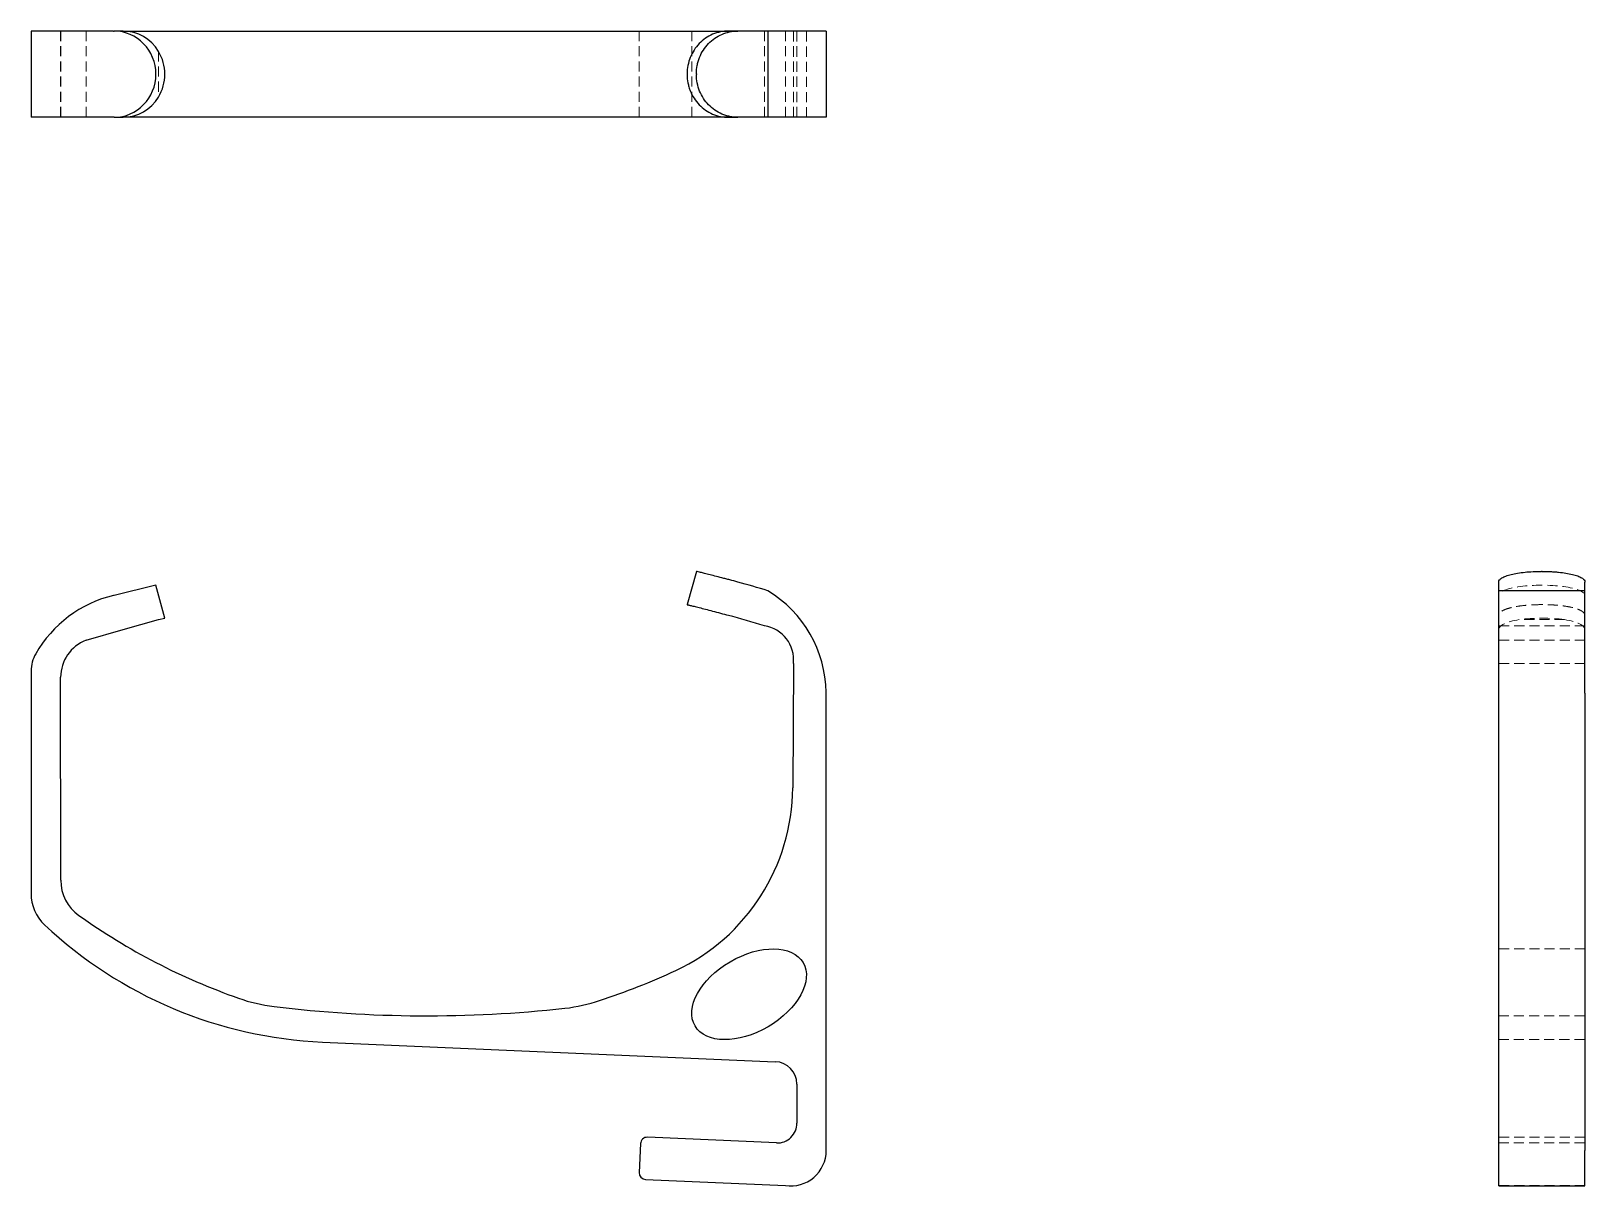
# Model space of a CAD drawing. Header units: millimetres. Extents: x 33 to 228, y 18 to 163.
import ezdxf

# ---------------------------------------------------------------- set-up
doc = ezdxf.new("R2010")
doc.units = ezdxf.units.MM
doc.linetypes.add('HIDDEN', pattern=[1.905, 1.27, -0.635])

msp = doc.modelspace()

# ---------------------------------------------------------------- linework, layer by layer
at = {"color": 7, "linetype": 'Continuous', "lineweight": 25}
for p, q in [((33, 163.42), (33, 152.58)), ((33.58, 163.42), (33, 163.42)), ((43.37, 163.42), (33.58, 163.42)), ((43.37, 163.42), (43.43, 163.42)), ((44.6, 163.42), (43.43, 163.42)), ((44.6, 163.42), (59.1, 163.42)), ((59.1, 163.42), (63.55, 163.42)), ((63.55, 163.42), (100.14, 163.42)), ((100.14, 163.42), (104.49, 163.42)), ((104.49, 163.42), (114.11, 163.42)), ((114.11, 163.42), (120.68, 163.42)), ((121.87, 163.42), (120.7, 163.42)), ((125.67, 163.42), (121.87, 163.42)), ((125.67, 163.42), (125.67, 152.58)), ((133, 163.42), (125.67, 163.42)), ((133, 163.42), (133, 152.58)), ((133, 163.42), (133, 163.42)), ((115.51, 158.05), (115.51, 157.95)), ((116.68, 158.05), (116.68, 157.95)), ((33.58, 152.58), (33, 152.58)), ((43.37, 152.58), (33.58, 152.58)), ((43.43, 152.58), (43.37, 152.58)), ((43.43, 152.58), (44.6, 152.58)), ((59.1, 152.58), (44.6, 152.58)), ((63.55, 152.58), (59.1, 152.58)), ((100.14, 152.58), (63.55, 152.58)), ((104.49, 152.58), (100.14, 152.58)), ((114.11, 152.58), (104.49, 152.58)), ((120.68, 152.58), (114.11, 152.58)), ((120.7, 152.58), (121.87, 152.58)), ((125.67, 152.58), (121.87, 152.58)), ((133, 152.58), (125.67, 152.58)), ((133, 152.58), (133, 152.58)), ((116.68, 95.48), (115.51, 91.3)), ((217.58, 93.04), (217.58, 94.13)), ((223.05, 95.48), (222.95, 95.48)), ((228.42, 93.04), (228.42, 94.13)), ((43.43, 92.47), (43.37, 92.46)), ((48.7, 93.75), (43.43, 92.47)), ((49.83, 89.59), (48.7, 93.75)), ((228.42, 93.04), (217.58, 93.04)), ((217.58, 80.27), (217.58, 93.04)), ((228.42, 80.27), (228.42, 93.04)), ((39.91, 86.82), (44.6, 88.16)), ((44.6, 88.16), (49.02, 89.42)), ((49.02, 89.42), (49.83, 89.59)), ((33, 82.95), (33, 54.98)), ((36.73, 56.64), (36.71, 82.18)), ((128.87, 83.89), (128.79, 68.28)), ((133, 22.66), (133, 80.18)), ((217.58, 80.18), (217.58, 80.27)), ((217.58, 22.66), (217.58, 80.18)), ((228.42, 80.18), (228.42, 80.27)), ((228.42, 80.18), (228.42, 22.66)), ((69.64, 36.3), (126.59, 33.82)), ((129.32, 31.01), (129.32, 26.12)), ((109.65, 23.53), (109.49, 19.9)), ((126.73, 23.62), (110.52, 24.33)), ((217.58, 18.21), (217.58, 22.66)), ((228.42, 18.21), (228.42, 22.66)), ((110.29, 19.03), (127.87, 18.26)), ((217.58, 18.21), (228.42, 18.21))]:
    msp.add_line(p, q, dxfattribs=at)
at = {"color": 7, "linetype": 'HIDDEN', "lineweight": 18}
for p, q in [((36.71, 163.42), (36.71, 152.58)), ((36.73, 163.42), (36.73, 152.58)), ((39.91, 163.42), (39.91, 152.58)), ((109.49, 163.42), (109.49, 152.58)), ((116.1, 163.42), (116.1, 152.58)), ((125.22, 163.42), (125.22, 152.58)), ((127.87, 163.42), (127.87, 152.58)), ((128.87, 163.42), (128.87, 152.58)), ((128.9, 152.58), (128.9, 163.42)), ((129.32, 163.42), (129.32, 152.58)), ((129.32, 152.58), (129.32, 163.42)), ((130.51, 152.58), (130.51, 163.42)), ((49.02, 160.87), (49.02, 155.13)), ((223.05, 91.3), (222.95, 91.3)), ((228.42, 88.63), (217.58, 88.63)), ((225.87, 89.42), (220.13, 89.42)), ((228.42, 86.82), (217.58, 86.82)), ((228.42, 83.89), (217.58, 83.89)), ((228.42, 48.02), (217.58, 48.02)), ((217.58, 39.59), (228.42, 39.59)), ((217.58, 36.61), (228.42, 36.61)), ((228.42, 24.33), (217.58, 24.33)), ((217.58, 23.62), (228.42, 23.62)), ((228.42, 18.26), (217.58, 18.26))]:
    msp.add_line(p, q, dxfattribs=at)
at = {"color": 7, "linetype": 'Continuous', "lineweight": 25}
for centre, radius, start, end in [((72.63, -84.62), 185.42, 73.3762, 74.5988), ((47.03, 77.38), 15.52, 103.6217, 150.0814), ((117.75, 80.01), 15.25, 0.9723, 58.6962), ((78.59, -61.74), 157.43, 72.7697, 74.4846), ((124.61, 84.38), 4.29, 353.4148, 81.7954), ((41.68, 82.18), 4.96, 110.8629, 180.0421), ((37.34, 82.95), 4.34, 150.0814, 180), ((127.57, 80.18), 5.43, 0, 0.9723), ((103.28, 68.41), 25.51, 295.1156, 359.7122), ((38.42, 54.98), 5.42, 180, 226.769), ((42.15, 56.64), 5.42, 180, 234.5452), ((72.01, 90.71), 54.46, 226.769, 267.5034), ((85.79, 117.92), 80.65, 234.5452, 250.6725), ((79.85, 118.38), 80.7, 287.7787, 295.1156), ((66.27, 62.27), 21.68, 250.6725, 262.7976), ((97.55, 62.07), 21.68, 276.8618, 288.6979), ((82.79, 198.15), 158.55, 263.0307, 276.2799), ((126.52, 31.02), 2.8, 359.8889, 88.4701), ((126.84, 26.09), 2.48, 267.5034, 0.6713), ((110.48, 23.49), 0.837, 87.5034, 177.5034), ((128.55, 22.66), 4.45, 261.2082, 0), ((110.32, 19.86), 0.837, 177.5034, 267.5034)]:
    msp.add_arc(centre, radius, start, end, dxfattribs=at)
for centre, ratio, start_param, end_param in [((43.43, 158), 0.972236, 3.141593, 6.283185), ((44.6, 158), 0.961792, 5.270521, 6.283185), ((44.52, 158), 0.979347, 4.154257, 5.270521), ((44.6, 158), 0.961792, 3.141593, 4.154257)]:
    msp.add_ellipse(centre, major_axis=(0, 5.42), ratio=ratio, start_param=start_param, end_param=end_param, dxfattribs=at)
at = {"color": 7, "linetype": 'HIDDEN', "lineweight": 18}
for centre, ratio, start_param, end_param in [((223, 92.47), 0.235599, 0, 3.141593), ((223, 88.16), 0.274067, 2.128928, 3.141593), ((223, 88.46), 0.209407, 1.012665, 2.128928), ((223, 88.16), 0.274067, 0, 1.012665)]:
    msp.add_ellipse(centre, major_axis=(5.42, 0), ratio=ratio, start_param=start_param, end_param=end_param, dxfattribs=at)
at = {"color": 7, "linetype": 'Continuous', "lineweight": 25}
msp.add_ellipse((123.3, 42.31), major_axis=(-6.8, -3.98), ratio=0.601266, dxfattribs=at)
for points in [[(120.7, 163.42), (120.36, 163.42), (120.02, 163.38), (119.53, 163.28), (119.36, 163.24), (119.04, 163.14), (118.87, 163.08), (118.4, 162.88), (118.11, 162.71), (117.54, 162.32), (117.27, 162.1), (116.79, 161.6), (116.58, 161.33), (116.2, 160.74), (116.03, 160.43), (115.77, 159.79), (115.67, 159.45), (115.54, 158.76), (115.51, 158.41), (115.51, 158.05)], [(116.68, 158.05), (116.68, 158.41), (116.71, 158.76), (116.81, 159.27), (116.85, 159.44), (116.95, 159.78), (117.01, 159.95), (117.2, 160.43), (117.37, 160.74), (117.74, 161.32), (117.96, 161.6), (118.44, 162.09), (118.7, 162.32), (119.27, 162.71), (119.57, 162.88), (120.2, 163.14), (120.52, 163.24), (121.19, 163.38), (121.53, 163.42), (121.87, 163.42)], [(115.51, 157.95), (115.51, 157.59), (115.54, 157.24), (115.64, 156.73), (115.68, 156.56), (115.78, 156.22), (115.84, 156.05), (116.03, 155.57), (116.19, 155.26), (116.57, 154.68), (116.79, 154.4), (117.27, 153.91), (117.54, 153.68), (118.1, 153.29), (118.4, 153.12), (119.03, 152.86), (119.35, 152.75), (120.02, 152.62), (120.36, 152.58), (120.7, 152.58)], [(121.87, 152.58), (121.53, 152.58), (121.19, 152.62), (120.7, 152.72), (120.53, 152.76), (120.21, 152.86), (120.04, 152.92), (119.57, 153.12), (119.28, 153.29), (118.71, 153.68), (118.45, 153.9), (117.96, 154.4), (117.75, 154.67), (117.37, 155.25), (117.21, 155.56), (116.95, 156.21), (116.85, 156.55), (116.71, 157.24), (116.68, 157.59), (116.68, 157.95)], [(121.87, 94.13), (121.53, 94.23), (121.19, 94.32), (120.7, 94.45), (120.53, 94.5), (120.21, 94.58), (120.04, 94.63), (119.57, 94.75), (119.28, 94.83), (118.71, 94.97), (118.45, 95.04), (117.96, 95.16), (117.75, 95.22), (117.37, 95.31), (117.21, 95.35), (116.95, 95.42), (116.85, 95.44), (116.71, 95.47), (116.68, 95.48), (116.68, 95.48)], [(217.58, 94.13), (217.58, 94.23), (217.62, 94.32), (217.72, 94.45), (217.76, 94.5), (217.86, 94.58), (217.92, 94.63), (218.12, 94.75), (218.29, 94.83), (218.68, 94.97), (218.9, 95.04), (219.4, 95.16), (219.67, 95.22), (220.25, 95.31), (220.56, 95.35), (221.21, 95.42), (221.55, 95.44), (222.24, 95.47), (222.59, 95.48), (222.95, 95.48)], [(223.05, 95.48), (223.41, 95.48), (223.76, 95.48), (224.27, 95.45), (224.44, 95.44), (224.78, 95.42), (224.95, 95.4), (225.43, 95.35), (225.74, 95.31), (226.32, 95.22), (226.6, 95.16), (227.09, 95.04), (227.32, 94.98), (227.71, 94.83), (227.88, 94.75), (228.14, 94.59), (228.24, 94.5), (228.38, 94.32), (228.42, 94.23), (228.42, 94.13)], [(115.51, 91.3), (115.51, 91.3), (115.54, 91.29), (115.64, 91.27), (115.68, 91.26), (115.78, 91.24), (115.84, 91.22), (116.03, 91.17), (116.19, 91.14), (116.57, 91.04), (116.79, 90.99), (117.27, 90.87), (117.54, 90.8), (118.1, 90.65), (118.4, 90.58), (119.03, 90.41), (119.35, 90.32), (120.02, 90.14), (120.36, 90.05), (120.7, 89.96)]]:
    msp.add_open_spline(points, degree=3, knots=[0, 0, 0, 0, 0.125, 0.125, 0.1875, 0.1875, 0.25, 0.25, 0.375, 0.375, 0.5, 0.5, 0.625, 0.625, 0.75, 0.75, 0.875, 0.875, 1, 1, 1, 1], dxfattribs=at)
at = {"color": 7, "linetype": 'HIDDEN', "lineweight": 18}
for points in [[(222.95, 91.3), (222.59, 91.3), (222.24, 91.29), (221.73, 91.27), (221.56, 91.26), (221.22, 91.24), (221.05, 91.22), (220.57, 91.17), (220.26, 91.14), (219.68, 91.04), (219.4, 90.99), (218.91, 90.87), (218.68, 90.8), (218.29, 90.65), (218.12, 90.58), (217.86, 90.41), (217.75, 90.32), (217.62, 90.14), (217.58, 90.05), (217.58, 89.96)], [(228.42, 89.96), (228.42, 90.05), (228.38, 90.14), (228.28, 90.28), (228.24, 90.32), (228.14, 90.41), (228.08, 90.45), (227.88, 90.58), (227.71, 90.65), (227.32, 90.8), (227.1, 90.87), (226.6, 90.99), (226.33, 91.04), (225.74, 91.14), (225.43, 91.18), (224.79, 91.24), (224.45, 91.26), (223.76, 91.29), (223.41, 91.3), (223.05, 91.3)]]:
    msp.add_open_spline(points, degree=3, knots=[0, 0, 0, 0, 0.125, 0.125, 0.1875, 0.1875, 0.25, 0.25, 0.375, 0.375, 0.5, 0.5, 0.625, 0.625, 0.75, 0.75, 0.875, 0.875, 1, 1, 1, 1], dxfattribs=at)

doc.saveas('drawing.dxf')
